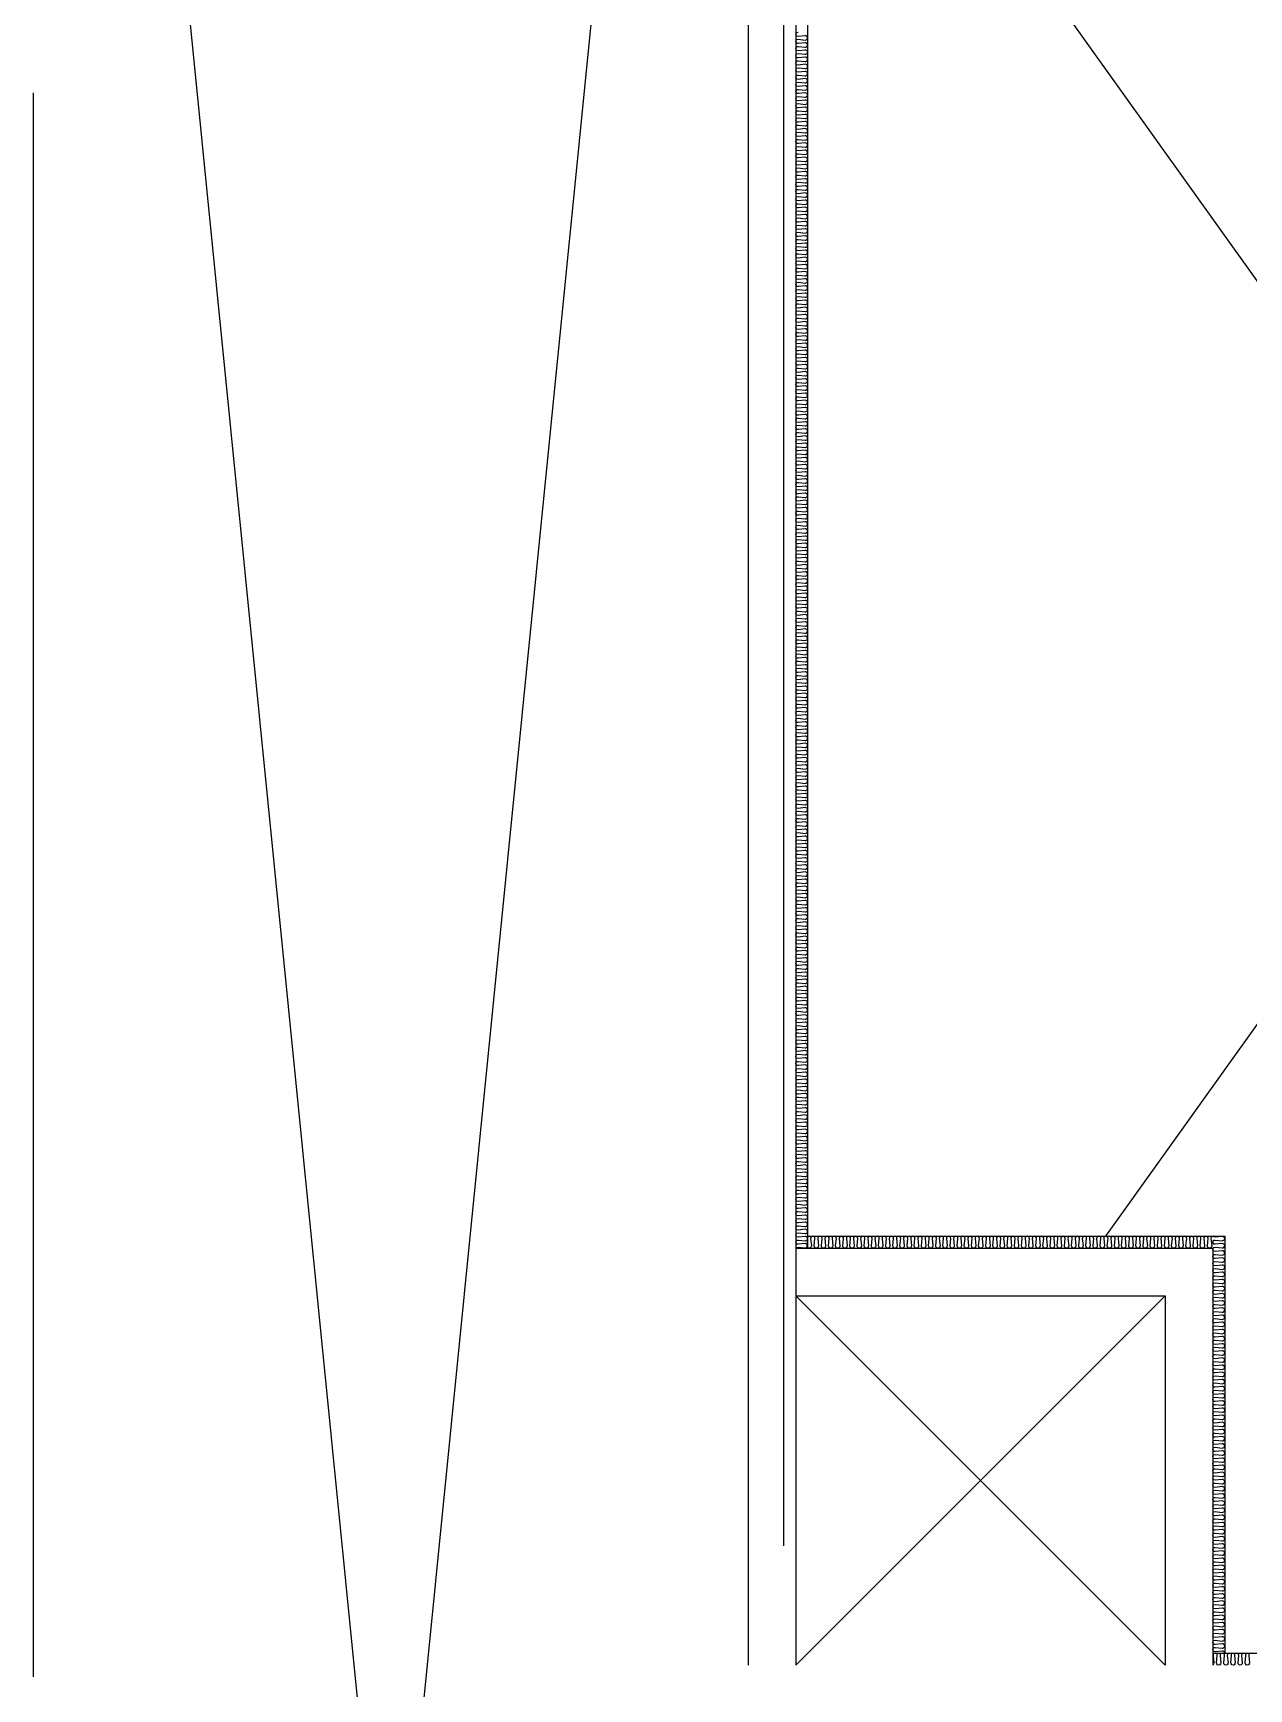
# Model space of a CAD drawing. Header units: millimetres. Extents: x 49154 to 181784, y 28275 to 149577.
# Drawn here: x 167754 to 172855, y 135105 to 142055 of the extents above; entities that cross this region are included whole.
import ezdxf

# ---------------------------------------------------------------- set-up
doc = ezdxf.new("R2010")
doc.units = ezdxf.units.MM
doc.header["$LTSCALE"] = 300
doc.linetypes.add('CEN', pattern=[62, 60, -1, 0, -1])
for name, color, linetype in [('A-OPEN', 1, 'Continuous'), ('A-WALL-D', 7, 'Continuous'), ('CEN', 1, 'CEN'), ('ISL', 251, 'Continuous')]:
    doc.layers.add(name, color=color, linetype=linetype)

msp = doc.modelspace()

# ---------------------------------------------------------------- linework, layer by layer
at = {"layer": 'A-OPEN'}
for p, q in [((167753.6, 148705), (170753.6, 118605)), ((167753.6, 118605), (170753.6, 148705)), ((177003.6, 135255), (171003.6, 143655)), ((177003.6, 143655), (172253.6, 137005)), ((172503.6, 136755), (170953.6, 135205)), ((172503.6, 135205), (170953.6, 136755))]:
    msp.add_line(p, q, dxfattribs=at)
at = {"layer": 'A-WALL-D'}
for p, q in [((170753.6, 143705), (170753.6, 135205)), ((170953.6, 143705), (170953.6, 135205))]:
    msp.add_line(p, q, dxfattribs=at)
at = {"layer": 'A-WALL-D', "elevation": 0}
for points in [[(167753.6, 141805), (167753.6, 135155)], [(170953.6, 136955), (172703.6, 136955), (172703.6, 135205)], [(170953.6, 136755), (172503.6, 136755), (172503.6, 135205)]]:
    msp.add_lwpolyline(points, dxfattribs=at)
at = {"layer": 'CEN'}
msp.add_line((170903.6, 135705), (170903.6, 149576.6), dxfattribs=at)
at = {"layer": 'ISL', "elevation": 0}
for points in [[(177003.6, 136765), (177003.6, 143655), (171003.6, 143655), (171003.6, 136955)], [(171003.6, 137005), (172753.6, 137005), (172753.6, 135255)], [(172703.6, 135255), (177003.6, 135255), (177003.6, 135445)]]:
    msp.add_lwpolyline(points, dxfattribs=at)
for points in [[(170955.1, 136955, -0.279021), (170963.6, 136959), (170993.6, 136956, 0.44469), (171003.6, 136965, 0.44469), (170993.6, 136974), (170963.6, 136971, -1.108889), (170963.6, 136989), (170993.6, 136986, 0.44469), (171003.6, 136995, 0.44469), (170993.6, 137004), (170963.6, 137001, -1.108889), (170963.6, 137019), (170993.6, 137016, 0.44469), (171003.6, 137025, 0.44469), (170993.6, 137034), (170963.6, 137031, -1.108889), (170963.6, 137049), (170993.6, 137046, 0.44469), (171003.6, 137055, 0.44469), (170993.6, 137064), (170963.6, 137061, -1.108889), (170963.6, 137079), (170993.6, 137076, 0.44469), (171003.6, 137085, 0.44469), (170993.6, 137094), (170963.6, 137091, -1.108889), (170963.6, 137109), (170993.6, 137106, 0.44469), (171003.6, 137115, 0.44469), (170993.6, 137124), (170963.6, 137121, -1.108889), (170963.6, 137139), (170993.6, 137136, 0.44469), (171003.6, 137145, 0.44469), (170993.6, 137154), (170963.6, 137151, -1.108889), (170963.6, 137169), (170993.6, 137166, 0.44469), (171003.6, 137175, 0.44469), (170993.6, 137184), (170963.6, 137181, -1.108889), (170963.6, 137199), (170993.6, 137196, 0.44469), (171003.6, 137205, 0.44469), (170993.6, 137214), (170963.6, 137211, -1.108889), (170963.6, 137229), (170993.6, 137226, 0.44469), (171003.6, 137235, 0.44469), (170993.6, 137244), (170963.6, 137241, -1.108889), (170963.6, 137259), (170993.6, 137256, 0.44469), (171003.6, 137265, 0.44469), (170993.6, 137274), (170963.6, 137271, -1.108889), (170963.6, 137289), (170993.6, 137286, 0.44469), (171003.6, 137295, 0.44469), (170993.6, 137304), (170963.6, 137301, -1.108889), (170963.6, 137319), (170993.6, 137316, 0.44469), (171003.6, 137325, 0.44469), (170993.6, 137334), (170963.6, 137331, -1.108889), (170963.6, 137349), (170993.6, 137346, 0.44469), (171003.6, 137355, 0.44469), (170993.6, 137364), (170963.6, 137361, -1.108889), (170963.6, 137379), (170993.6, 137376, 0.44469), (171003.6, 137385, 0.44469), (170993.6, 137394), (170963.6, 137391, -1.108889), (170963.6, 137409), (170993.6, 137406, 0.44469), (171003.6, 137415, 0.44469), (170993.6, 137424), (170963.6, 137421, -1.108889), (170963.6, 137439), (170993.6, 137436, 0.44469), (171003.6, 137445, 0.44469), (170993.6, 137454), (170963.6, 137451, -1.108889), (170963.6, 137469), (170993.6, 137466, 0.44469), (171003.6, 137475, 0.44469), (170993.6, 137484), (170963.6, 137481, -1.108889), (170963.6, 137499), (170993.6, 137496, 0.44469), (171003.6, 137505, 0.44469), (170993.6, 137514), (170963.6, 137511, -1.108889), (170963.6, 137529), (170993.6, 137526, 0.44469), (171003.6, 137535, 0.44469), (170993.6, 137544), (170963.6, 137541, -1.108889), (170963.6, 137559), (170993.6, 137556, 0.44469), (171003.6, 137565, 0.44469), (170993.6, 137574), (170963.6, 137571, -1.108889), (170963.6, 137589), (170993.6, 137586, 0.44469), (171003.6, 137595, 0.44469), (170993.6, 137604), (170963.6, 137601, -1.108889), (170963.6, 137619), (170993.6, 137616, 0.44469), (171003.6, 137625, 0.44469), (170993.6, 137634), (170963.6, 137631, -1.108889), (170963.6, 137649), (170993.6, 137646, 0.44469), (171003.6, 137655, 0.44469), (170993.6, 137664), (170963.6, 137661, -1.108889), (170963.6, 137679), (170993.6, 137676, 0.44469), (171003.6, 137685, 0.44469), (170993.6, 137694), (170963.6, 137691, -1.108889), (170963.6, 137709), (170993.6, 137706, 0.44469), (171003.6, 137715, 0.44469), (170993.6, 137724), (170963.6, 137721, -1.108889), (170963.6, 137739), (170993.6, 137736, 0.44469), (171003.6, 137745, 0.44469), (170993.6, 137754), (170963.6, 137751, -1.108889), (170963.6, 137769), (170993.6, 137766, 0.44469), (171003.6, 137775, 0.44469), (170993.6, 137784), (170963.6, 137781, -1.108889), (170963.6, 137799), (170993.6, 137796, 0.44469), (171003.6, 137805, 0.44469), (170993.6, 137814), (170963.6, 137811, -1.108889), (170963.6, 137829), (170993.6, 137826, 0.44469), (171003.6, 137835, 0.44469), (170993.6, 137844), (170963.6, 137841, -1.108889), (170963.6, 137859), (170993.6, 137856, 0.44469), (171003.6, 137865, 0.44469), (170993.6, 137874), (170963.6, 137871, -1.108889), (170963.6, 137889), (170993.6, 137886, 0.44469), (171003.6, 137895, 0.44469), (170993.6, 137904), (170963.6, 137901, -1.108889), (170963.6, 137919), (170993.6, 137916, 0.44469), (171003.6, 137925, 0.44469), (170993.6, 137934), (170963.6, 137931, -1.108889), (170963.6, 137949), (170993.6, 137946, 0.44469), (171003.6, 137955, 0.44469), (170993.6, 137964), (170963.6, 137961, -1.108889), (170963.6, 137979), (170993.6, 137976, 0.44469), (171003.6, 137985, 0.44469), (170993.6, 137994), (170963.6, 137991, -1.108889), (170963.6, 138009), (170993.6, 138006, 0.44469), (171003.6, 138015, 0.44469), (170993.6, 138024), (170963.6, 138021, -1.108889), (170963.6, 138039), (170993.6, 138036, 0.44469), (171003.6, 138045, 0.44469), (170993.6, 138054), (170963.6, 138051, -1.108889), (170963.6, 138069), (170993.6, 138066, 0.44469), (171003.6, 138075, 0.44469), (170993.6, 138084), (170963.6, 138081, -1.108889), (170963.6, 138099), (170993.6, 138096, 0.44469), (171003.6, 138105, 0.44469), (170993.6, 138114), (170963.6, 138111, -1.108889), (170963.6, 138129), (170993.6, 138126, 0.44469), (171003.6, 138135, 0.44469), (170993.6, 138144), (170963.6, 138141, -1.108889), (170963.6, 138159), (170993.6, 138156, 0.44469), (171003.6, 138165, 0.44469), (170993.6, 138174), (170963.6, 138171, -1.108889), (170963.6, 138189), (170993.6, 138186, 0.44469), (171003.6, 138195, 0.44469), (170993.6, 138204), (170963.6, 138201, -1.108889), (170963.6, 138219), (170993.6, 138216, 0.44469), (171003.6, 138225, 0.44469), (170993.6, 138234), (170963.6, 138231, -1.108889), (170963.6, 138249), (170993.6, 138246, 0.44469), (171003.6, 138255, 0.44469), (170993.6, 138264), (170963.6, 138261, -1.108889), (170963.6, 138279), (170993.6, 138276, 0.44469), (171003.6, 138285, 0.44469), (170993.6, 138294), (170963.6, 138291, -1.108889), (170963.6, 138309), (170993.6, 138306, 0.44469), (171003.6, 138315, 0.44469), (170993.6, 138324), (170963.6, 138321, -1.108889), (170963.6, 138339), (170993.6, 138336, 0.44469), (171003.6, 138345, 0.44469), (170993.6, 138354), (170963.6, 138351, -1.108889), (170963.6, 138369), (170993.6, 138366, 0.44469), (171003.6, 138375, 0.44469), (170993.6, 138384), (170963.6, 138381, -1.108889), (170963.6, 138399), (170993.6, 138396, 0.44469), (171003.6, 138405, 0.44469), (170993.6, 138414), (170963.6, 138411, -1.108889), (170963.6, 138429), (170993.6, 138426, 0.44469), (171003.6, 138435, 0.44469), (170993.6, 138444), (170963.6, 138441, -1.108889), (170963.6, 138459), (170993.6, 138456, 0.44469), (171003.6, 138465, 0.44469), (170993.6, 138474), (170963.6, 138471, -1.108889), (170963.6, 138489), (170993.6, 138486, 0.44469), (171003.6, 138495, 0.44469), (170993.6, 138504), (170963.6, 138501, -1.108889), (170963.6, 138519), (170993.6, 138516, 0.44469), (171003.6, 138525, 0.44469), (170993.6, 138534), (170963.6, 138531, -1.108889), (170963.6, 138549), (170993.6, 138546, 0.44469), (171003.6, 138555, 0.44469), (170993.6, 138564), (170963.6, 138561, -1.108889), (170963.6, 138579), (170993.6, 138576, 0.44469), (171003.6, 138585, 0.44469), (170993.6, 138594), (170963.6, 138591, -1.108889), (170963.6, 138609), (170993.6, 138606, 0.44469), (171003.6, 138615, 0.44469), (170993.6, 138624), (170963.6, 138621, -1.108889), (170963.6, 138639), (170993.6, 138636, 0.44469), (171003.6, 138645, 0.44469), (170993.6, 138654), (170963.6, 138651, -1.108889), (170963.6, 138669), (170993.6, 138666, 0.44469), (171003.6, 138675, 0.44469), (170993.6, 138684), (170963.6, 138681, -1.108889), (170963.6, 138699), (170993.6, 138696, 0.44469), (171003.6, 138705, 0.44469), (170993.6, 138714), (170963.6, 138711, -1.108889), (170963.6, 138729), (170993.6, 138726, 0.44469), (171003.6, 138735, 0.44469), (170993.6, 138744), (170963.6, 138741, -1.108889), (170963.6, 138759), (170993.6, 138756, 0.44469), (171003.6, 138765, 0.44469), (170993.6, 138774), (170963.6, 138771, -1.108889), (170963.6, 138789), (170993.6, 138786, 0.44469), (171003.6, 138795, 0.44469), (170993.6, 138804), (170963.6, 138801, -1.108889), (170963.6, 138819), (170993.6, 138816, 0.44469), (171003.6, 138825, 0.44469), (170993.6, 138834), (170963.6, 138831, -1.108889), (170963.6, 138849), (170993.6, 138846, 0.44469), (171003.6, 138855, 0.44469), (170993.6, 138864), (170963.6, 138861, -1.108889), (170963.6, 138879), (170993.6, 138876, 0.44469), (171003.6, 138885, 0.44469), (170993.6, 138894), (170963.6, 138891, -1.108889), (170963.6, 138909), (170993.6, 138906, 0.44469), (171003.6, 138915, 0.44469), (170993.6, 138924), (170963.6, 138921, -1.108889), (170963.6, 138939), (170993.6, 138936, 0.44469), (171003.6, 138945, 0.44469), (170993.6, 138954), (170963.6, 138951, -1.108889), (170963.6, 138969), (170993.6, 138966, 0.44469), (171003.6, 138975, 0.44469), (170993.6, 138984), (170963.6, 138981, -1.108889), (170963.6, 138999), (170993.6, 138996, 0.44469), (171003.6, 139005, 0.44469), (170993.6, 139014), (170963.6, 139011, -1.108889), (170963.6, 139029), (170993.6, 139026, 0.44469), (171003.6, 139035, 0.44469), (170993.6, 139044), (170963.6, 139041, -1.108889), (170963.6, 139059), (170993.6, 139056, 0.44469), (171003.6, 139065, 0.44469), (170993.6, 139074), (170963.6, 139071, -1.108889), (170963.6, 139089), (170993.6, 139086, 0.44469), (171003.6, 139095, 0.44469), (170993.6, 139104), (170963.6, 139101, -1.108889), (170963.6, 139119), (170993.6, 139116, 0.44469), (171003.6, 139125, 0.44469), (170993.6, 139134), (170963.6, 139131, -1.108889), (170963.6, 139149), (170993.6, 139146, 0.44469), (171003.6, 139155, 0.44469), (170993.6, 139164), (170963.6, 139161, -1.108889), (170963.6, 139179), (170993.6, 139176, 0.44469), (171003.6, 139185, 0.44469), (170993.6, 139194), (170963.6, 139191, -1.108889), (170963.6, 139209), (170993.6, 139206, 0.44469), (171003.6, 139215, 0.44469), (170993.6, 139224), (170963.6, 139221, -1.108889), (170963.6, 139239), (170993.6, 139236, 0.44469), (171003.6, 139245, 0.44469), (170993.6, 139254), (170963.6, 139251, -1.108889), (170963.6, 139269), (170993.6, 139266, 0.44469), (171003.6, 139275, 0.44469), (170993.6, 139284), (170963.6, 139281, -1.108889), (170963.6, 139299), (170993.6, 139296, 0.44469), (171003.6, 139305, 0.44469), (170993.6, 139314), (170963.6, 139311, -1.108889), (170963.6, 139329), (170993.6, 139326, 0.44469), (171003.6, 139335, 0.44469), (170993.6, 139344), (170963.6, 139341, -1.108889), (170963.6, 139359), (170993.6, 139356, 0.44469), (171003.6, 139365, 0.44469), (170993.6, 139374), (170963.6, 139371, -1.108889), (170963.6, 139389), (170993.6, 139386, 0.44469), (171003.6, 139395, 0.44469), (170993.6, 139404), (170963.6, 139401, -1.108889), (170963.6, 139419), (170993.6, 139416, 0.44469), (171003.6, 139425, 0.44469), (170993.6, 139434), (170963.6, 139431, -1.108889), (170963.6, 139449), (170993.6, 139446, 0.44469), (171003.6, 139455, 0.44469), (170993.6, 139464), (170963.6, 139461, -1.108889), (170963.6, 139479), (170993.6, 139476, 0.44469), (171003.6, 139485, 0.44469), (170993.6, 139494), (170963.6, 139491, -1.108889), (170963.6, 139509), (170993.6, 139506, 0.44469), (171003.6, 139515, 0.44469), (170993.6, 139524), (170963.6, 139521, -1.108889), (170963.6, 139539), (170993.6, 139536, 0.44469), (171003.6, 139545, 0.44469), (170993.6, 139554), (170963.6, 139551, -1.108889), (170963.6, 139569), (170993.6, 139566, 0.44469), (171003.6, 139575, 0.44469), (170993.6, 139584), (170963.6, 139581, -1.108889), (170963.6, 139599), (170993.6, 139596, 0.44469), (171003.6, 139605, 0.44469), (170993.6, 139614), (170963.6, 139611, -1.108889), (170963.6, 139629), (170993.6, 139626, 0.44469), (171003.6, 139635, 0.44469), (170993.6, 139644), (170963.6, 139641, -1.108889), (170963.6, 139659), (170993.6, 139656, 0.44469), (171003.6, 139665, 0.44469), (170993.6, 139674), (170963.6, 139671, -1.108889), (170963.6, 139689), (170993.6, 139686, 0.44469), (171003.6, 139695, 0.44469), (170993.6, 139704), (170963.6, 139701, -1.108889), (170963.6, 139719), (170993.6, 139716, 0.44469), (171003.6, 139725, 0.44469), (170993.6, 139734), (170963.6, 139731, -1.108889), (170963.6, 139749), (170993.6, 139746, 0.44469), (171003.6, 139755, 0.44469), (170993.6, 139764), (170963.6, 139761, -1.108889), (170963.6, 139779), (170993.6, 139776, 0.44469), (171003.6, 139785, 0.44469), (170993.6, 139794), (170963.6, 139791, -1.108889), (170963.6, 139809), (170993.6, 139806, 0.44469), (171003.6, 139815, 0.44469), (170993.6, 139824), (170963.6, 139821, -1.108889), (170963.6, 139839), (170993.6, 139836, 0.44469), (171003.6, 139845, 0.44469), (170993.6, 139854), (170963.6, 139851, -1.108889), (170963.6, 139869), (170993.6, 139866, 0.44469), (171003.6, 139875, 0.44469), (170993.6, 139884), (170963.6, 139881, -1.108889), (170963.6, 139899), (170993.6, 139896, 0.44469), (171003.6, 139905, 0.44469), (170993.6, 139914), (170963.6, 139911, -1.108889), (170963.6, 139929), (170993.6, 139926, 0.44469), (171003.6, 139935, 0.44469), (170993.6, 139944), (170963.6, 139941, -1.108889), (170963.6, 139959), (170993.6, 139956, 0.44469), (171003.6, 139965, 0.44469), (170993.6, 139974), (170963.6, 139971, -1.108889), (170963.6, 139989), (170993.6, 139986, 0.44469), (171003.6, 139995, 0.44469), (170993.6, 140004), (170963.6, 140001, -1.108889), (170963.6, 140019), (170993.6, 140016, 0.44469), (171003.6, 140025, 0.44469), (170993.6, 140034), (170963.6, 140031, -1.108889), (170963.6, 140049), (170993.6, 140046, 0.44469), (171003.6, 140055, 0.44469), (170993.6, 140064), (170963.6, 140061, -1.108889), (170963.6, 140079), (170993.6, 140076, 0.44469), (171003.6, 140085, 0.44469), (170993.6, 140094), (170963.6, 140091, -1.108889), (170963.6, 140109), (170993.6, 140106, 0.44469), (171003.6, 140115, 0.44469), (170993.6, 140124), (170963.6, 140121, -1.108889), (170963.6, 140139), (170993.6, 140136, 0.44469), (171003.6, 140145, 0.44469), (170993.6, 140154), (170963.6, 140151, -1.108889), (170963.6, 140169), (170993.6, 140166, 0.44469), (171003.6, 140175, 0.44469), (170993.6, 140184), (170963.6, 140181, -1.108889), (170963.6, 140199), (170993.6, 140196, 0.44469), (171003.6, 140205, 0.44469), (170993.6, 140214), (170963.6, 140211, -1.108889), (170963.6, 140229), (170993.6, 140226, 0.44469), (171003.6, 140235, 0.44469), (170993.6, 140244), (170963.6, 140241, -1.108889), (170963.6, 140259), (170993.6, 140256, 0.44469), (171003.6, 140265, 0.44469), (170993.6, 140274), (170963.6, 140271, -1.108889), (170963.6, 140289), (170993.6, 140286, 0.44469), (171003.6, 140295, 0.44469), (170993.6, 140304), (170963.6, 140301, -1.108889), (170963.6, 140319), (170993.6, 140316, 0.44469), (171003.6, 140325, 0.44469), (170993.6, 140334), (170963.6, 140331, -1.108889), (170963.6, 140349), (170993.6, 140346, 0.44469), (171003.6, 140355, 0.44469), (170993.6, 140364), (170963.6, 140361, -1.108889), (170963.6, 140379), (170993.6, 140376, 0.44469), (171003.6, 140385, 0.44469), (170993.6, 140394), (170963.6, 140391, -1.108889), (170963.6, 140409), (170993.6, 140406, 0.44469), (171003.6, 140415, 0.44469), (170993.6, 140424), (170963.6, 140421, -1.108889), (170963.6, 140439), (170993.6, 140436, 0.44469), (171003.6, 140445, 0.44469), (170993.6, 140454), (170963.6, 140451, -1.108889), (170963.6, 140469), (170993.6, 140466, 0.44469), (171003.6, 140475, 0.44469), (170993.6, 140484), (170963.6, 140481, -1.108889), (170963.6, 140499), (170993.6, 140496, 0.44469), (171003.6, 140505, 0.44469), (170993.6, 140514), (170963.6, 140511, -1.108889), (170963.6, 140529), (170993.6, 140526, 0.44469), (171003.6, 140535, 0.44469), (170993.6, 140544), (170963.6, 140541, -1.108889), (170963.6, 140559), (170993.6, 140556, 0.44469), (171003.6, 140565, 0.44469), (170993.6, 140574), (170963.6, 140571, -1.108889), (170963.6, 140589), (170993.6, 140586, 0.44469), (171003.6, 140595, 0.44469), (170993.6, 140604), (170963.6, 140601, -1.108889), (170963.6, 140619), (170993.6, 140616, 0.44469), (171003.6, 140625, 0.44469), (170993.6, 140634), (170963.6, 140631, -1.108889), (170963.6, 140649), (170993.6, 140646, 0.44469), (171003.6, 140655, 0.44469), (170993.6, 140664), (170963.6, 140661, -1.108889), (170963.6, 140679), (170993.6, 140676, 0.44469), (171003.6, 140685, 0.44469), (170993.6, 140694), (170963.6, 140691, -1.108889), (170963.6, 140709), (170993.6, 140706, 0.44469), (171003.6, 140715, 0.44469), (170993.6, 140724), (170963.6, 140721, -1.108889), (170963.6, 140739), (170993.6, 140736, 0.44469), (171003.6, 140745, 0.44469), (170993.6, 140754), (170963.6, 140751, -1.108889), (170963.6, 140769), (170993.6, 140766, 0.44469), (171003.6, 140775, 0.44469), (170993.6, 140784), (170963.6, 140781, -1.108889), (170963.6, 140799), (170993.6, 140796, 0.44469), (171003.6, 140805, 0.44469), (170993.6, 140814), (170963.6, 140811, -1.108889), (170963.6, 140829), (170993.6, 140826, 0.44469), (171003.6, 140835, 0.44469), (170993.6, 140844), (170963.6, 140841, -1.108889), (170963.6, 140859), (170993.6, 140856, 0.44469), (171003.6, 140865, 0.44469), (170993.6, 140874), (170963.6, 140871, -1.108889), (170963.6, 140889), (170993.6, 140886, 0.44469), (171003.6, 140895, 0.44469), (170993.6, 140904), (170963.6, 140901, -1.108889), (170963.6, 140919), (170993.6, 140916, 0.44469), (171003.6, 140925, 0.44469), (170993.6, 140934), (170963.6, 140931, -1.108889), (170963.6, 140949), (170993.6, 140946, 0.44469), (171003.6, 140955, 0.44469), (170993.6, 140964), (170963.6, 140961, -1.108889), (170963.6, 140979), (170993.6, 140976, 0.44469), (171003.6, 140985, 0.44469), (170993.6, 140994), (170963.6, 140991, -1.108889), (170963.6, 141009), (170993.6, 141006, 0.44469), (171003.6, 141015, 0.44469), (170993.6, 141024), (170963.6, 141021, -1.108889), (170963.6, 141039), (170993.6, 141036, 0.44469), (171003.6, 141045, 0.44469), (170993.6, 141054), (170963.6, 141051, -1.108889), (170963.6, 141069), (170993.6, 141066, 0.44469), (171003.6, 141075, 0.44469), (170993.6, 141084), (170963.6, 141081, -1.108889), (170963.6, 141099), (170993.6, 141096, 0.44469), (171003.6, 141105, 0.44469), (170993.6, 141114), (170963.6, 141111, -1.108889), (170963.6, 141129), (170993.6, 141126, 0.44469), (171003.6, 141135, 0.44469), (170993.6, 141144), (170963.6, 141141, -1.108889), (170963.6, 141159), (170993.6, 141156, 0.44469), (171003.6, 141165, 0.44469), (170993.6, 141174), (170963.6, 141171, -1.108889), (170963.6, 141189), (170993.6, 141186, 0.44469), (171003.6, 141195, 0.44469), (170993.6, 141204), (170963.6, 141201, -1.108889), (170963.6, 141219), (170993.6, 141216, 0.44469), (171003.6, 141225, 0.44469), (170993.6, 141234), (170963.6, 141231, -1.108889), (170963.6, 141249), (170993.6, 141246, 0.44469), (171003.6, 141255, 0.44469), (170993.6, 141264), (170963.6, 141261, -1.108889), (170963.6, 141279), (170993.6, 141276, 0.44469), (171003.6, 141285, 0.44469), (170993.6, 141294), (170963.6, 141291, -1.108889), (170963.6, 141309), (170993.6, 141306, 0.44469), (171003.6, 141315, 0.44469), (170993.6, 141324), (170963.6, 141321, -1.108889), (170963.6, 141339), (170993.6, 141336, 0.44469), (171003.6, 141345, 0.44469), (170993.6, 141354), (170963.6, 141351, -1.108889), (170963.6, 141369), (170993.6, 141366, 0.44469), (171003.6, 141375, 0.44469), (170993.6, 141384), (170963.6, 141381, -1.108889), (170963.6, 141399), (170993.6, 141396, 0.44469), (171003.6, 141405, 0.44469), (170993.6, 141414), (170963.6, 141411, -1.108889), (170963.6, 141429), (170993.6, 141426, 0.44469), (171003.6, 141435, 0.44469), (170993.6, 141444), (170963.6, 141441, -1.108889), (170963.6, 141459), (170993.6, 141456, 0.44469), (171003.6, 141465, 0.44469), (170993.6, 141474), (170963.6, 141471, -1.108889), (170963.6, 141489), (170993.6, 141486, 0.44469), (171003.6, 141495, 0.44469), (170993.6, 141504), (170963.6, 141501, -1.108889), (170963.6, 141519), (170993.6, 141516, 0.44469), (171003.6, 141525, 0.44469), (170993.6, 141534), (170963.6, 141531, -1.108889), (170963.6, 141549), (170993.6, 141546, 0.44469), (171003.6, 141555, 0.44469), (170993.6, 141564), (170963.6, 141561, -1.108889), (170963.6, 141579), (170993.6, 141576, 0.44469), (171003.6, 141585, 0.44469), (170993.6, 141594), (170963.6, 141591, -1.108889), (170963.6, 141609), (170993.6, 141606, 0.44469), (171003.6, 141615, 0.44469), (170993.6, 141624), (170963.6, 141621, -1.108889), (170963.6, 141639), (170993.6, 141636, 0.44469), (171003.6, 141645, 0.44469), (170993.6, 141654), (170963.6, 141651, -1.108889), (170963.6, 141669), (170993.6, 141666, 0.44469), (171003.6, 141675, 0.44469), (170993.6, 141684), (170963.6, 141681, -1.108889), (170963.6, 141699), (170993.6, 141696, 0.44469), (171003.6, 141705, 0.44469), (170993.6, 141714), (170963.6, 141711, -1.108889), (170963.6, 141729), (170993.6, 141726, 0.44469), (171003.6, 141735, 0.44469), (170993.6, 141744), (170963.6, 141741, -1.108889), (170963.6, 141759), (170993.6, 141756, 0.44469), (171003.6, 141765, 0.44469), (170993.6, 141774), (170963.6, 141771, -1.108889), (170963.6, 141789), (170993.6, 141786, 0.44469), (171003.6, 141795, 0.44469), (170993.6, 141804), (170963.6, 141801, -1.108889), (170963.6, 141819), (170993.6, 141816, 0.44469), (171003.6, 141825, 0.44469), (170993.6, 141834), (170963.6, 141831, -1.108889), (170963.6, 141849), (170993.6, 141846, 0.44469), (171003.6, 141855, 0.44469), (170993.6, 141864), (170963.6, 141861, -1.108889), (170963.6, 141879), (170993.6, 141876, 0.44469), (171003.6, 141885, 0.44469), (170993.6, 141894), (170963.6, 141891, -1.108889), (170963.6, 141909), (170993.6, 141906, 0.44469), (171003.6, 141915, 0.44469), (170993.6, 141924), (170963.6, 141921, -1.108889), (170963.6, 141939), (170993.6, 141936, 0.44469), (171003.6, 141945, 0.44469), (170993.6, 141954), (170963.6, 141951, -1.108889), (170963.6, 141969), (170993.6, 141966, 0.44469), (171003.6, 141975, 0.44469), (170993.6, 141984), (170963.6, 141981, -1.108889), (170963.6, 141999), (170993.6, 141996, 0.44469), (171003.6, 142005, 0.44469), (170993.6, 142014), (170963.6, 142011, -1.108889), (170963.6, 142029), (170993.6, 142026, 0.44469), (171003.6, 142035, 0.44469), (170993.6, 142044), (170963.6, 142041, -1.108889), (170963.6, 142059)], [(172705.1, 137005, 0.44469), (172696.1, 136995), (172699.1, 136965, -1.108889), (172681.1, 136965), (172684.1, 136995, 0.44469), (172675.1, 137005, 0.44469), (172666.1, 136995), (172669.1, 136965, -1.108889), (172651.1, 136965), (172654.1, 136995, 0.44469), (172645.1, 137005, 0.44469), (172636.1, 136995), (172639.1, 136965, -1.108889), (172621.1, 136965), (172624.1, 136995, 0.44469), (172615.1, 137005, 0.44469), (172606.1, 136995), (172609.1, 136965, -1.108889), (172591.1, 136965), (172594.1, 136995, 0.44469), (172585.1, 137005, 0.44469), (172576.1, 136995), (172579.1, 136965, -1.108889), (172561.1, 136965), (172564.1, 136995, 0.44469), (172555.1, 137005, 0.44469), (172546.1, 136995), (172549.1, 136965, -1.108889), (172531.1, 136965), (172534.1, 136995, 0.44469), (172525.1, 137005, 0.44469), (172516.1, 136995), (172519.1, 136965, -1.108889), (172501.1, 136965), (172504.1, 136995, 0.44469), (172495.1, 137005, 0.44469), (172486.1, 136995), (172489.1, 136965, -1.108889), (172471.1, 136965), (172474.1, 136995, 0.44469), (172465.1, 137005, 0.44469), (172456.1, 136995), (172459.1, 136965, -1.108889), (172441.1, 136965), (172444.1, 136995, 0.44469), (172435.1, 137005, 0.44469), (172426.1, 136995), (172429.1, 136965, -1.108889), (172411.1, 136965), (172414.1, 136995, 0.44469), (172405.1, 137005, 0.44469), (172396.1, 136995), (172399.1, 136965, -1.108889), (172381.1, 136965), (172384.1, 136995, 0.44469), (172375.1, 137005, 0.44469), (172366.1, 136995), (172369.1, 136965, -1.108889), (172351.1, 136965), (172354.1, 136995, 0.44469), (172345.1, 137005, 0.44469), (172336.1, 136995), (172339.1, 136965, -1.108889), (172321.1, 136965), (172324.1, 136995, 0.44469), (172315.1, 137005, 0.44469), (172306.1, 136995), (172309.1, 136965, -1.108889), (172291.1, 136965), (172294.1, 136995, 0.44469), (172285.1, 137005, 0.44469), (172276.1, 136995), (172279.1, 136965, -1.108889), (172261.1, 136965), (172264.1, 136995, 0.44469), (172255.1, 137005, 0.44469), (172246.1, 136995), (172249.1, 136965, -1.108889), (172231.1, 136965), (172234.1, 136995, 0.44469), (172225.1, 137005, 0.44469), (172216.1, 136995), (172219.1, 136965, -1.108889), (172201.1, 136965), (172204.1, 136995, 0.44469), (172195.1, 137005, 0.44469), (172186.1, 136995), (172189.1, 136965, -1.108889), (172171.1, 136965), (172174.1, 136995, 0.44469), (172165.1, 137005, 0.44469), (172156.1, 136995), (172159.1, 136965, -1.108889), (172141.1, 136965), (172144.1, 136995, 0.44469), (172135.1, 137005, 0.44469), (172126.1, 136995), (172129.1, 136965, -1.108889), (172111.1, 136965), (172114.1, 136995, 0.44469), (172105.1, 137005, 0.44469), (172096.1, 136995), (172099.1, 136965, -1.108889), (172081.1, 136965), (172084.1, 136995, 0.44469), (172075.1, 137005, 0.44469), (172066.1, 136995), (172069.1, 136965, -1.108889), (172051.1, 136965), (172054.1, 136995, 0.44469), (172045.1, 137005, 0.44469), (172036.1, 136995), (172039.1, 136965, -1.108889), (172021.1, 136965), (172024.1, 136995, 0.44469), (172015.1, 137005, 0.44469), (172006.1, 136995), (172009.1, 136965, -1.108889), (171991.1, 136965), (171994.1, 136995, 0.44469), (171985.1, 137005, 0.44469), (171976.1, 136995), (171979.1, 136965, -1.108889), (171961.1, 136965), (171964.1, 136995, 0.44469), (171955.1, 137005, 0.44469), (171946.1, 136995), (171949.1, 136965, -1.108889), (171931.1, 136965), (171934.1, 136995, 0.44469), (171925.1, 137005, 0.44469), (171916.1, 136995), (171919.1, 136965, -1.108889), (171901.1, 136965), (171904.1, 136995, 0.44469), (171895.1, 137005, 0.44469), (171886.1, 136995), (171889.1, 136965, -1.108889), (171871.1, 136965), (171874.1, 136995, 0.44469), (171865.1, 137005, 0.44469), (171856.1, 136995), (171859.1, 136965, -1.108889), (171841.1, 136965), (171844.1, 136995, 0.44469), (171835.1, 137005, 0.44469), (171826.1, 136995), (171829.1, 136965, -1.108889), (171811.1, 136965), (171814.1, 136995, 0.44469), (171805.1, 137005, 0.44469), (171796.1, 136995), (171799.1, 136965, -1.108889), (171781.1, 136965), (171784.1, 136995, 0.44469), (171775.1, 137005, 0.44469), (171766.1, 136995), (171769.1, 136965, -1.108889), (171751.1, 136965), (171754.1, 136995, 0.44469), (171745.1, 137005, 0.44469), (171736.1, 136995), (171739.1, 136965, -1.108889), (171721.1, 136965), (171724.1, 136995, 0.44469), (171715.1, 137005, 0.44469), (171706.1, 136995), (171709.1, 136965, -1.108889), (171691.1, 136965), (171694.1, 136995, 0.44469), (171685.1, 137005, 0.44469), (171676.1, 136995), (171679.1, 136965, -1.108889), (171661.1, 136965), (171664.1, 136995, 0.44469), (171655.1, 137005, 0.44469), (171646.1, 136995), (171649.1, 136965, -1.108889), (171631.1, 136965), (171634.1, 136995, 0.44469), (171625.1, 137005, 0.44469), (171616.1, 136995), (171619.1, 136965, -1.108889), (171601.1, 136965), (171604.1, 136995, 0.44469), (171595.1, 137005, 0.44469), (171586.1, 136995), (171589.1, 136965, -1.108889), (171571.1, 136965), (171574.1, 136995, 0.44469), (171565.1, 137005, 0.44469), (171556.1, 136995), (171559.1, 136965, -1.108889), (171541.1, 136965), (171544.1, 136995, 0.44469), (171535.1, 137005, 0.44469), (171526.1, 136995), (171529.1, 136965, -1.108889), (171511.1, 136965), (171514.1, 136995, 0.44469), (171505.1, 137005, 0.44469), (171496.1, 136995), (171499.1, 136965, -1.108889), (171481.1, 136965), (171484.1, 136995, 0.44469), (171475.1, 137005, 0.44469), (171466.1, 136995), (171469.1, 136965, -1.108889), (171451.1, 136965), (171454.1, 136995, 0.44469), (171445.1, 137005, 0.44469), (171436.1, 136995), (171439.1, 136965, -1.108889), (171421.1, 136965), (171424.1, 136995, 0.44469), (171415.1, 137005, 0.44469), (171406.1, 136995), (171409.1, 136965, -1.108889), (171391.1, 136965), (171394.1, 136995, 0.44469), (171385.1, 137005, 0.44469), (171376.1, 136995), (171379.1, 136965, -1.108889), (171361.1, 136965), (171364.1, 136995, 0.44469), (171355.1, 137005, 0.44469), (171346.1, 136995), (171349.1, 136965, -1.108889), (171331.1, 136965), (171334.1, 136995, 0.44469), (171325.1, 137005, 0.44469), (171316.1, 136995), (171319.1, 136965, -1.108889), (171301.1, 136965), (171304.1, 136995, 0.44469), (171295.1, 137005, 0.44469), (171286.1, 136995), (171289.1, 136965, -1.108889), (171271.1, 136965), (171274.1, 136995, 0.44469), (171265.1, 137005, 0.44469), (171256.1, 136995), (171259.1, 136965, -1.108889), (171241.1, 136965), (171244.1, 136995, 0.44469), (171235.1, 137005, 0.44469), (171226.1, 136995), (171229.1, 136965, -1.108889), (171211.1, 136965), (171214.1, 136995, 0.44469), (171205.1, 137005, 0.44469), (171196.1, 136995), (171199.1, 136965, -1.108889), (171181.1, 136965), (171184.1, 136995, 0.44469), (171175.1, 137005, 0.44469), (171166.1, 136995), (171169.1, 136965, -1.108889), (171151.1, 136965), (171154.1, 136995, 0.44469), (171145.1, 137005, 0.44469), (171136.1, 136995), (171139.1, 136965, -1.108889), (171121.1, 136965), (171124.1, 136995, 0.44469), (171115.1, 137005, 0.44469), (171106.1, 136995), (171109.1, 136965, -1.108889), (171091.1, 136965), (171094.1, 136995, 0.44469), (171085.1, 137005, 0.44469), (171076.1, 136995), (171079.1, 136965, -1.108889), (171061.1, 136965), (171064.1, 136995, 0.44469), (171055.1, 137005, 0.44469), (171046.1, 136995), (171049.1, 136965, -1.108889), (171031.1, 136965), (171034.1, 136995, 0.44469), (171025.1, 137005, 0.44469), (171016.1, 136995), (171019.1, 136965, -1.108889), (171001.1, 136965), (171004.1, 136995, 0.113665), (171003.6, 136999.1, 0.113665)], [(172753.6, 135255, 0.44469), (172743.6, 135264), (172713.6, 135261, -1.108889), (172713.6, 135279), (172743.6, 135276, 0.44469), (172753.6, 135285, 0.44469), (172743.6, 135294), (172713.6, 135291, -1.108889), (172713.6, 135309), (172743.6, 135306, 0.44469), (172753.6, 135315, 0.44469), (172743.6, 135324), (172713.6, 135321, -1.108889), (172713.6, 135339), (172743.6, 135336, 0.44469), (172753.6, 135345, 0.44469), (172743.6, 135354), (172713.6, 135351, -1.108889), (172713.6, 135369), (172743.6, 135366, 0.44469), (172753.6, 135375, 0.44469), (172743.6, 135384), (172713.6, 135381, -1.108889), (172713.6, 135399), (172743.6, 135396, 0.44469), (172753.6, 135405, 0.44469), (172743.6, 135414), (172713.6, 135411, -1.108889), (172713.6, 135429), (172743.6, 135426, 0.44469), (172753.6, 135435, 0.44469), (172743.6, 135444), (172713.6, 135441, -1.108889), (172713.6, 135459), (172743.6, 135456, 0.44469), (172753.6, 135465, 0.44469), (172743.6, 135474), (172713.6, 135471, -1.108889), (172713.6, 135489), (172743.6, 135486, 0.44469), (172753.6, 135495, 0.44469), (172743.6, 135504), (172713.6, 135501, -1.108889), (172713.6, 135519), (172743.6, 135516, 0.44469), (172753.6, 135525, 0.44469), (172743.6, 135534), (172713.6, 135531, -1.108889), (172713.6, 135549), (172743.6, 135546, 0.44469), (172753.6, 135555, 0.44469), (172743.6, 135564), (172713.6, 135561, -1.108889), (172713.6, 135579), (172743.6, 135576, 0.44469), (172753.6, 135585, 0.44469), (172743.6, 135594), (172713.6, 135591, -1.108889), (172713.6, 135609), (172743.6, 135606, 0.44469), (172753.6, 135615, 0.44469), (172743.6, 135624), (172713.6, 135621, -1.108889), (172713.6, 135639), (172743.6, 135636, 0.44469), (172753.6, 135645, 0.44469), (172743.6, 135654), (172713.6, 135651, -1.108889), (172713.6, 135669), (172743.6, 135666, 0.44469), (172753.6, 135675, 0.44469), (172743.6, 135684), (172713.6, 135681, -1.108889), (172713.6, 135699), (172743.6, 135696, 0.44469), (172753.6, 135705, 0.44469), (172743.6, 135714), (172713.6, 135711, -1.108889), (172713.6, 135729), (172743.6, 135726, 0.44469), (172753.6, 135735, 0.44469), (172743.6, 135744), (172713.6, 135741, -1.108889), (172713.6, 135759), (172743.6, 135756, 0.44469), (172753.6, 135765, 0.44469), (172743.6, 135774), (172713.6, 135771, -1.108889), (172713.6, 135789), (172743.6, 135786, 0.44469), (172753.6, 135795, 0.44469), (172743.6, 135804), (172713.6, 135801, -1.108889), (172713.6, 135819), (172743.6, 135816, 0.44469), (172753.6, 135825, 0.44469), (172743.6, 135834), (172713.6, 135831, -1.108889), (172713.6, 135849), (172743.6, 135846, 0.44469), (172753.6, 135855, 0.44469), (172743.6, 135864), (172713.6, 135861, -1.108889), (172713.6, 135879), (172743.6, 135876, 0.44469), (172753.6, 135885, 0.44469), (172743.6, 135894), (172713.6, 135891, -1.108889), (172713.6, 135909), (172743.6, 135906, 0.44469), (172753.6, 135915, 0.44469), (172743.6, 135924), (172713.6, 135921, -1.108889), (172713.6, 135939), (172743.6, 135936, 0.44469), (172753.6, 135945, 0.44469), (172743.6, 135954), (172713.6, 135951, -1.108889), (172713.6, 135969), (172743.6, 135966, 0.44469), (172753.6, 135975, 0.44469), (172743.6, 135984), (172713.6, 135981, -1.108889), (172713.6, 135999), (172743.6, 135996, 0.44469), (172753.6, 136005, 0.44469), (172743.6, 136014), (172713.6, 136011, -1.108889), (172713.6, 136029), (172743.6, 136026, 0.44469), (172753.6, 136035, 0.44469), (172743.6, 136044), (172713.6, 136041, -1.108889), (172713.6, 136059), (172743.6, 136056, 0.44469), (172753.6, 136065, 0.44469), (172743.6, 136074), (172713.6, 136071, -1.108889), (172713.6, 136089), (172743.6, 136086, 0.44469), (172753.6, 136095, 0.44469), (172743.6, 136104), (172713.6, 136101, -1.108889), (172713.6, 136119), (172743.6, 136116, 0.44469), (172753.6, 136125, 0.44469), (172743.6, 136134), (172713.6, 136131, -1.108889), (172713.6, 136149), (172743.6, 136146, 0.44469), (172753.6, 136155, 0.44469), (172743.6, 136164), (172713.6, 136161, -1.108889), (172713.6, 136179), (172743.6, 136176, 0.44469), (172753.6, 136185, 0.44469), (172743.6, 136194), (172713.6, 136191, -1.108889), (172713.6, 136209), (172743.6, 136206, 0.44469), (172753.6, 136215, 0.44469), (172743.6, 136224), (172713.6, 136221, -1.108889), (172713.6, 136239), (172743.6, 136236, 0.44469), (172753.6, 136245, 0.44469), (172743.6, 136254), (172713.6, 136251, -1.108889), (172713.6, 136269), (172743.6, 136266, 0.44469), (172753.6, 136275, 0.44469), (172743.6, 136284), (172713.6, 136281, -1.108889), (172713.6, 136299), (172743.6, 136296, 0.44469), (172753.6, 136305, 0.44469), (172743.6, 136314), (172713.6, 136311, -1.108889), (172713.6, 136329), (172743.6, 136326, 0.44469), (172753.6, 136335, 0.44469), (172743.6, 136344), (172713.6, 136341, -1.108889), (172713.6, 136359), (172743.6, 136356, 0.44469), (172753.6, 136365, 0.44469), (172743.6, 136374), (172713.6, 136371, -1.108889), (172713.6, 136389), (172743.6, 136386, 0.44469), (172753.6, 136395, 0.44469), (172743.6, 136404), (172713.6, 136401, -1.108889), (172713.6, 136419), (172743.6, 136416, 0.44469), (172753.6, 136425, 0.44469), (172743.6, 136434), (172713.6, 136431, -1.108889), (172713.6, 136449), (172743.6, 136446, 0.44469), (172753.6, 136455, 0.44469), (172743.6, 136464), (172713.6, 136461, -1.108889), (172713.6, 136479), (172743.6, 136476, 0.44469), (172753.6, 136485, 0.44469), (172743.6, 136494), (172713.6, 136491, -1.108889), (172713.6, 136509), (172743.6, 136506, 0.44469), (172753.6, 136515, 0.44469), (172743.6, 136524), (172713.6, 136521, -1.108889), (172713.6, 136539), (172743.6, 136536, 0.44469), (172753.6, 136545, 0.44469), (172743.6, 136554), (172713.6, 136551, -1.108889), (172713.6, 136569), (172743.6, 136566, 0.44469), (172753.6, 136575, 0.44469), (172743.6, 136584), (172713.6, 136581, -1.108889), (172713.6, 136599), (172743.6, 136596, 0.44469), (172753.6, 136605, 0.44469), (172743.6, 136614), (172713.6, 136611, -1.108889), (172713.6, 136629), (172743.6, 136626, 0.44469), (172753.6, 136635, 0.44469), (172743.6, 136644), (172713.6, 136641, -1.108889), (172713.6, 136659), (172743.6, 136656, 0.44469), (172753.6, 136665, 0.44469), (172743.6, 136674), (172713.6, 136671, -1.108889), (172713.6, 136689), (172743.6, 136686, 0.44469), (172753.6, 136695, 0.44469), (172743.6, 136704), (172713.6, 136701, -1.108889), (172713.6, 136719), (172743.6, 136716, 0.44469), (172753.6, 136725, 0.44469), (172743.6, 136734), (172713.6, 136731, -1.108889), (172713.6, 136749), (172743.6, 136746, 0.44469), (172753.6, 136755, 0.44469), (172743.6, 136764), (172713.6, 136761, -1.108889), (172713.6, 136779), (172743.6, 136776, 0.44469), (172753.6, 136785, 0.44469), (172743.6, 136794), (172713.6, 136791, -1.108889), (172713.6, 136809), (172743.6, 136806, 0.44469), (172753.6, 136815, 0.44469), (172743.6, 136824), (172713.6, 136821, -1.108889), (172713.6, 136839), (172743.6, 136836, 0.44469), (172753.6, 136845, 0.44469), (172743.6, 136854), (172713.6, 136851, -1.108889), (172713.6, 136869), (172743.6, 136866, 0.44469), (172753.6, 136875, 0.44469), (172743.6, 136884), (172713.6, 136881, -1.108889), (172713.6, 136899), (172743.6, 136896, 0.44469), (172753.6, 136905, 0.44469), (172743.6, 136914), (172713.6, 136911, -1.108889), (172713.6, 136929), (172743.6, 136926, 0.44469), (172753.6, 136935, 0.44469), (172743.6, 136944), (172713.6, 136941, -1.108889), (172713.6, 136959), (172743.6, 136956, 0.44469), (172753.6, 136965, 0.44469), (172743.6, 136974), (172713.6, 136971, -1.108889), (172713.6, 136989), (172743.6, 136986, 0.44469), (172753.6, 136995, 0.44469), (172743.6, 137004), (172713.6, 137001, -0.279402), (172705.1, 137005)], [(172863.6, 135255, 0.44469), (172854.6, 135245), (172857.6, 135215, -1.108889), (172839.6, 135215), (172842.6, 135245, 0.44469), (172833.6, 135255, 0.44469), (172824.6, 135245), (172827.6, 135215, -1.108889), (172809.6, 135215), (172812.6, 135245, 0.44469), (172803.6, 135255, 0.44469), (172794.6, 135245), (172797.6, 135215, -1.108889), (172779.6, 135215), (172782.6, 135245, 0.44469), (172773.6, 135255, 0.44469), (172764.6, 135245), (172767.6, 135215, -1.108889), (172749.6, 135215), (172752.6, 135245, 0.44469), (172743.6, 135255, 0.44469), (172734.6, 135245), (172737.6, 135215, -1.108889), (172719.6, 135215), (172722.6, 135245, 0.44469), (172713.6, 135255, 0.44469), (172704.6, 135245), (172707.6, 135215, -0.280659), (172703.6, 135206.5, -0.280659)]]:
    msp.add_lwpolyline(points, format="xyb", dxfattribs=at)

doc.saveas('drawing.dxf')
